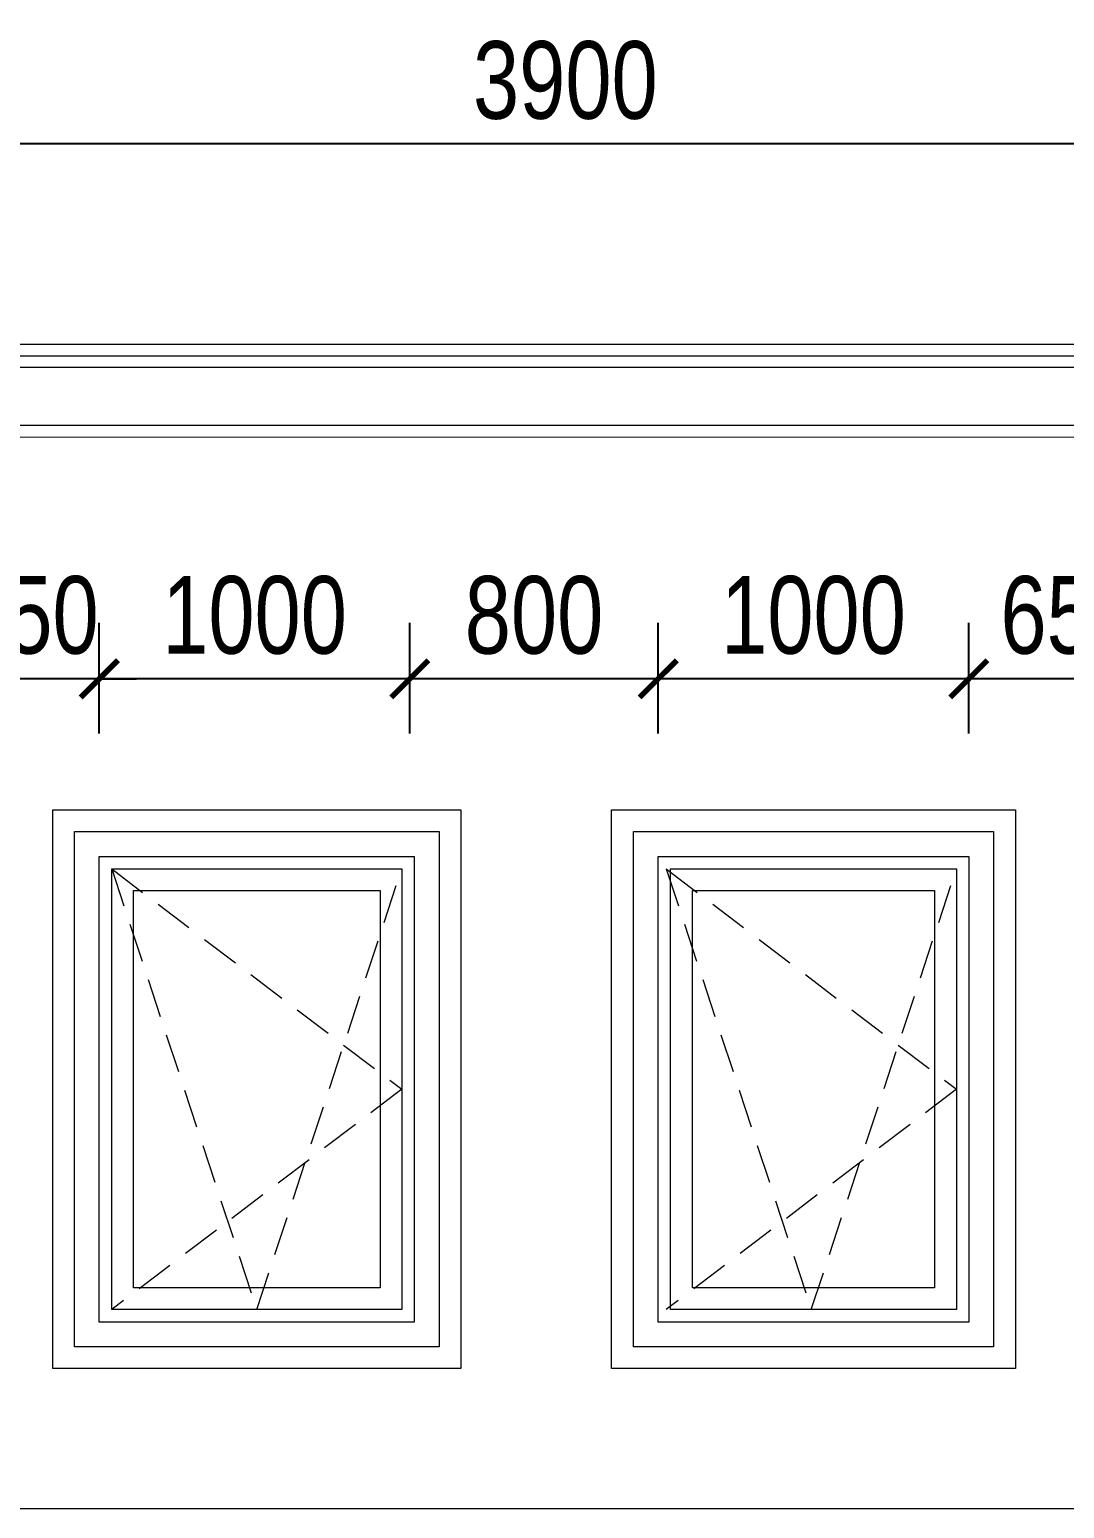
# Model space of a CAD drawing. Header units: millimetres. Extents: x -78046 to 260989, y -99288 to 158505.
# Drawn here: x 212415 to 215748, y -56182 to -51419 of the extents above; entities that cross this region are included whole.
import ezdxf
from ezdxf.xclip import XClip

# ---------------------------------------------------------------- set-up
doc = ezdxf.new("R2010")
doc.units = ezdxf.units.MM
doc.header["$LTSCALE"] = 100
doc.header["$XCLIPFRAME"] = 0
doc.header["$PDMODE"] = 98
doc.linetypes.add('HIDDEN', pattern=[0.375, 0.25, -0.125])
doc.layers.get('Defpoints').update_dxf_attribs({"lineweight": 13})
for name, color, linetype, lineweight in [('-DOOR', 137, 'Continuous', 9), ('-HATCH', 8, 'Continuous', 5), ('-HIDE', 3, 'HIDDEN', 13), ('-LINE1', 7, 'Continuous', 18)]:
    doc.layers.add(name, color=color, linetype=linetype, lineweight=lineweight)
doc.styles.add('AVANH', font='VHAVAN_2.TTF', dxfattribs={"width": 0.8})
doc.dimstyles.new('C_100A3', dxfattribs={"dimscale": 100, "dimtxt": 2.5, "dimasz": 1.2, "dimexe": 1.8, "dimexo": 0, "dimgap": 0.75, "dimtad": 1, "dimdec": 0, "dimzin": 0, "dimdsep": 46, "dimtxsty": 'AVANH', "dimblk": 'ARCHTICK', "dimcen": 0, "dimdle": 1.8, "dimclrd": 256, "dimclre": 256, "dimclrt": 7, "dimadec": 0, "dimazin": 0, "dimtfac": 0.0001, "dimtdec": 0, "dimtix": 1, "dimtmove": 2, "dimatfit": 3, "dimldrblk": 'ARCHTICK', "dimfxl": 1.8, "dimtolj": 1, "dimtzin": 0, "dimarcsym": 0})

# ---------------------------------------------------------------- blocks, each defined once
blk = doc.blocks.new('lancan')
for p, q in [((-1.1, 988.8), (6547.2, 988.8)), ((-1.1, 968.8), (6547.2, 968.8)), ((-1.1, 120), (6547.2, 120)), ((-1.1, 100), (6547.2, 100)), ((-1.1, 0), (6547.2, 0))]:
    blk.add_line(p, q)
blk = doc.blocks.new('_ARCHTICK')
at = {"const_width": 0.15}
blk.add_lwpolyline([(-0.5, -0.5), (0.5, 0.5)], dxfattribs=at)
blk = doc.blocks.new('*D226')
at = {"layer": 'Defpoints', "lineweight": -2, "transparency": 16777216}
for p, q in [((215440, -53685.4), (215440, -53329.8)), ((216090, -53685.4), (216090, -53329.8)), ((216270, -53509.8), (215260, -53509.8))]:
    blk.add_line(p, q, dxfattribs=at)
at = {"layer": 'Defpoints', "color": 0, "transparency": 16777216}
for p in [(215440, -53509.8), (215440, -53685.4), (216090, -53685.4)]:
    blk.add_point(p, dxfattribs=at)
at = {"layer": 'Defpoints', "lineweight": -2, "transparency": 16777216, "xscale": 120, "yscale": 120, "zscale": 120, "rotation": 180}
blk.add_blockref('_ARCHTICK', (215440, -53509.8), dxfattribs=at)
at = {"layer": 'Defpoints', "lineweight": -2, "transparency": 16777216, "xscale": 120, "yscale": 120, "zscale": 120}
blk.add_blockref('_ARCHTICK', (216090, -53509.8), dxfattribs=at)
at = {"layer": 'Defpoints', "color": 7, "transparency": 16777216, "insert": (215765, -53305.5), "char_height": 250, "attachment_point": 5, "style": 'AVANH'}
blk.add_mtext('\\A1;650', dxfattribs=at)
blk = doc.blocks.new('*D227')
at = {"layer": 'Defpoints', "lineweight": -2, "transparency": 16777216}
for p, q in [((214439.8, -53685.4), (214439.8, -53329.8)), ((215440, -53685.4), (215440, -53329.8)), ((215620, -53509.8), (214259.8, -53509.8))]:
    blk.add_line(p, q, dxfattribs=at)
at = {"layer": 'Defpoints', "color": 0, "transparency": 16777216}
for p in [(214439.8, -53509.8), (214439.8, -53685.4), (215440, -53685.4)]:
    blk.add_point(p, dxfattribs=at)
at = {"layer": 'Defpoints', "lineweight": -2, "transparency": 16777216, "xscale": 120, "yscale": 120, "zscale": 120, "rotation": 180}
blk.add_blockref('_ARCHTICK', (214439.8, -53509.8), dxfattribs=at)
at = {"layer": 'Defpoints', "lineweight": -2, "transparency": 16777216, "xscale": 120, "yscale": 120, "zscale": 120}
blk.add_blockref('_ARCHTICK', (215440, -53509.8), dxfattribs=at)
at = {"layer": 'Defpoints', "color": 7, "transparency": 16777216, "insert": (214939.9, -53305.5), "char_height": 250, "attachment_point": 5, "style": 'AVANH'}
blk.add_mtext('\\A1;1000', dxfattribs=at)
blk = doc.blocks.new('*D228')
at = {"layer": 'Defpoints', "lineweight": -2, "transparency": 16777216}
for p, q in [((213640, -53685.4), (213640, -53329.8)), ((214439.8, -53685.4), (214439.8, -53329.8)), ((214619.8, -53509.8), (213460, -53509.8))]:
    blk.add_line(p, q, dxfattribs=at)
at = {"layer": 'Defpoints', "color": 0, "transparency": 16777216}
for p in [(213640, -53509.8), (213640, -53685.4), (214439.8, -53685.4)]:
    blk.add_point(p, dxfattribs=at)
at = {"layer": 'Defpoints', "lineweight": -2, "transparency": 16777216, "xscale": 120, "yscale": 120, "zscale": 120, "rotation": 180}
blk.add_blockref('_ARCHTICK', (213640, -53509.8), dxfattribs=at)
at = {"layer": 'Defpoints', "lineweight": -2, "transparency": 16777216, "xscale": 120, "yscale": 120, "zscale": 120}
blk.add_blockref('_ARCHTICK', (214439.8, -53509.8), dxfattribs=at)
at = {"layer": 'Defpoints', "color": 7, "transparency": 16777216, "insert": (214039.9, -53305.5), "char_height": 250, "attachment_point": 5, "style": 'AVANH'}
blk.add_mtext('\\A1;800', dxfattribs=at)
blk = doc.blocks.new('*D229')
at = {"layer": 'Defpoints', "lineweight": -2, "transparency": 16777216}
for p, q in [((212639.8, -53685.4), (212639.8, -53329.8)), ((213640, -53685.4), (213640, -53329.8)), ((213820, -53509.8), (212459.8, -53509.8))]:
    blk.add_line(p, q, dxfattribs=at)
at = {"layer": 'Defpoints', "color": 0, "transparency": 16777216}
for p in [(212639.8, -53509.8), (212639.8, -53685.4), (213640, -53685.4)]:
    blk.add_point(p, dxfattribs=at)
at = {"layer": 'Defpoints', "lineweight": -2, "transparency": 16777216, "xscale": 120, "yscale": 120, "zscale": 120, "rotation": 180}
blk.add_blockref('_ARCHTICK', (212639.8, -53509.8), dxfattribs=at)
at = {"layer": 'Defpoints', "lineweight": -2, "transparency": 16777216, "xscale": 120, "yscale": 120, "zscale": 120}
blk.add_blockref('_ARCHTICK', (213640, -53509.8), dxfattribs=at)
at = {"layer": 'Defpoints', "color": 7, "transparency": 16777216, "insert": (213139.9, -53305.5), "char_height": 250, "attachment_point": 5, "style": 'AVANH'}
blk.add_mtext('\\A1;1000', dxfattribs=at)
blk = doc.blocks.new('*D230')
at = {"layer": 'Defpoints', "lineweight": -2, "transparency": 16777216}
for p, q in [((212190, -53685.4), (212190, -53329.8)), ((212639.8, -53685.4), (212639.8, -53329.8)), ((212190, -53509.8), (212070, -53509.8)), ((212639.8, -53509.8), (212190, -53509.8)), ((212639.8, -53509.8), (212759.8, -53509.8))]:
    blk.add_line(p, q, dxfattribs=at)
at = {"layer": 'Defpoints', "color": 0, "transparency": 16777216}
for p in [(212190, -53509.8), (212190, -53685.4), (212639.8, -53685.4)]:
    blk.add_point(p, dxfattribs=at)
at = {"layer": 'Defpoints', "lineweight": -2, "transparency": 16777216, "xscale": 120, "yscale": 120, "zscale": 120}
blk.add_blockref('_ARCHTICK', (212190, -53509.8), dxfattribs=at)
at = {"layer": 'Defpoints', "lineweight": -2, "transparency": 16777216, "xscale": 120, "yscale": 120, "zscale": 120, "rotation": 180}
blk.add_blockref('_ARCHTICK', (212639.8, -53509.8), dxfattribs=at)
at = {"layer": 'Defpoints', "color": 7, "transparency": 16777216, "insert": (212414.9, -53305.5), "char_height": 250, "attachment_point": 5, "style": 'AVANH'}
blk.add_mtext('\\A1;450', dxfattribs=at)
blk = doc.blocks.new('*D231')
at = {"layer": 'Defpoints', "lineweight": -2, "transparency": 16777216}
for p, q in [((212191, -52197.2), (212191, -51607.1)), ((216090.7, -52197.2), (216090.7, -51607.1)), ((216270.7, -51787.1), (212011, -51787.1))]:
    blk.add_line(p, q, dxfattribs=at)
at = {"layer": 'Defpoints', "color": 0, "transparency": 16777216}
for p in [(212191, -51787.1), (212191, -52197.2), (216090.7, -52197.2)]:
    blk.add_point(p, dxfattribs=at)
at = {"layer": 'Defpoints', "lineweight": -2, "transparency": 16777216, "xscale": 120, "yscale": 120, "zscale": 120, "rotation": 180}
blk.add_blockref('_ARCHTICK', (212191, -51787.1), dxfattribs=at)
at = {"layer": 'Defpoints', "lineweight": -2, "transparency": 16777216, "xscale": 120, "yscale": 120, "zscale": 120}
blk.add_blockref('_ARCHTICK', (216090.7, -51787.1), dxfattribs=at)
at = {"layer": 'Defpoints', "color": 7, "transparency": 16777216, "insert": (214140.8, -51582.8), "char_height": 250, "attachment_point": 5, "style": 'AVANH'}
blk.add_mtext('\\A1;3900', dxfattribs=at)

msp = doc.modelspace()

# ---------------------------------------------------------------- linework, layer by layer
at = {"layer": '-DOOR', "lineweight": 9}
for points in [[(212679.9, -54121.9), (213614, -54121.9), (213614, -55541.4), (212679.9, -55541.4)], [(214479.9, -54121.9), (215400, -54121.9), (215400, -55541.4), (214479.9, -55541.4)], [(212749.9, -54191.9), (213544, -54191.9), (213544, -55471.4), (212749.9, -55471.4)], [(214549.9, -54191.9), (215330, -54191.9), (215330, -55471.4), (214549.9, -55471.4)]]:
    msp.add_lwpolyline(points, close=True, dxfattribs=at)
at = {"layer": '-HATCH'}
for p, q in [((211990.5, -52469.1), (216090, -52469.1)), ((216090, -52506.6), (212034.6, -52506.6)), ((216090, -52694.1), (212156.7, -52694.1))]:
    msp.add_line(p, q, dxfattribs=at)
for points in [[(212559.8, -54002), (213734, -54002), (213734, -55661.5), (212559.8, -55661.5)], [(212559.8, -54002), (213734, -54002), (213734, -55661.5), (212559.8, -55661.5)], [(214359.8, -54002), (215520, -54002), (215520, -55661.5), (214359.8, -55661.5)], [(214359.8, -54002), (215520, -54002), (215520, -55661.5), (214359.8, -55661.5)]]:
    msp.add_lwpolyline(points, close=True, dxfattribs=at)
at = {"layer": '-HIDE', "ltscale": 5}
for points in [[(212679.9, -54121.9), (213614, -54831.7), (212679.9, -55541.4)], [(212679.9, -54121.9), (213146.9, -55541.4), (213614, -54121.9)], [(214465.9, -54121.9), (215400, -54831.7), (214465.9, -55541.4)], [(214465.9, -54121.9), (214932.9, -55541.4), (215400, -54121.9)]]:
    msp.add_lwpolyline(points, dxfattribs=at)
at = {"layer": '-LINE1', "color": 0, "lineweight": 20}
msp.add_line((207890.6, -56181.6), (216090, -56181.6), dxfattribs=at)
for points in [[(211990.5, -52431.6), (216090, -52431.6)], [(216090, -52732.5), (212190, -52731.6)]]:
    msp.add_lwpolyline(points, dxfattribs=at)
for points in [[(212489.8, -53932), (213804, -53932), (213804, -55731.5), (212489.8, -55731.5)], [(214289.8, -53932), (215590, -53932), (215590, -55731.5), (214289.8, -55731.5)], [(212639.8, -54082), (213654, -54082), (213654, -55581.5), (212639.8, -55581.5)], [(214439.8, -54082), (215440, -54082), (215440, -55581.5), (214439.8, -55581.5)]]:
    msp.add_lwpolyline(points, close=True, dxfattribs=at)

# ---------------------------------------------------------------- block references
at = {"layer": '-HATCH', "color": 2}
ref = msp.add_blockref('lancan', (208391.6, -56146.2), dxfattribs=at)
XClip(ref).set_block_clipping_path([(-1.0891713909, -0.4520577062), (3798.37237982, 998.3908077016)])

# ---------------------------------------------------------------- dimensions: what is measured, and where the dimension line sits
at = {"layer": 'Defpoints', "color": 2}
for base, p1, p2, picture, middle in [((212191, -51787.1), (216090.7, -52197.2), (212191, -52197.2), '*D231', (214140.8, -51582.8)), ((212190, -53509.8), (212639.8, -53685.4), (212190, -53685.4), '*D230', (212414.9, -53305.5)), ((212639.8, -53509.8), (213640, -53685.4), (212639.8, -53685.4), '*D229', (213139.9, -53305.5)), ((213640, -53509.8), (214439.8, -53685.4), (213640, -53685.4), '*D228', (214039.9, -53305.5)), ((214439.8, -53509.8), (215440, -53685.4), (214439.8, -53685.4), '*D227', (214939.9, -53305.5)), ((215440, -53509.8), (216090, -53685.4), (215440, -53685.4), '*D226', (215765, -53305.5))]:
    dim = msp.add_linear_dim(base=base, p1=p1, p2=p2, dimstyle='C_100A3', dxfattribs=at)
    dim.commit()
    dim.dimension.update_dxf_attribs({"geometry": picture, "text_midpoint": middle})

doc.saveas('drawing.dxf')
